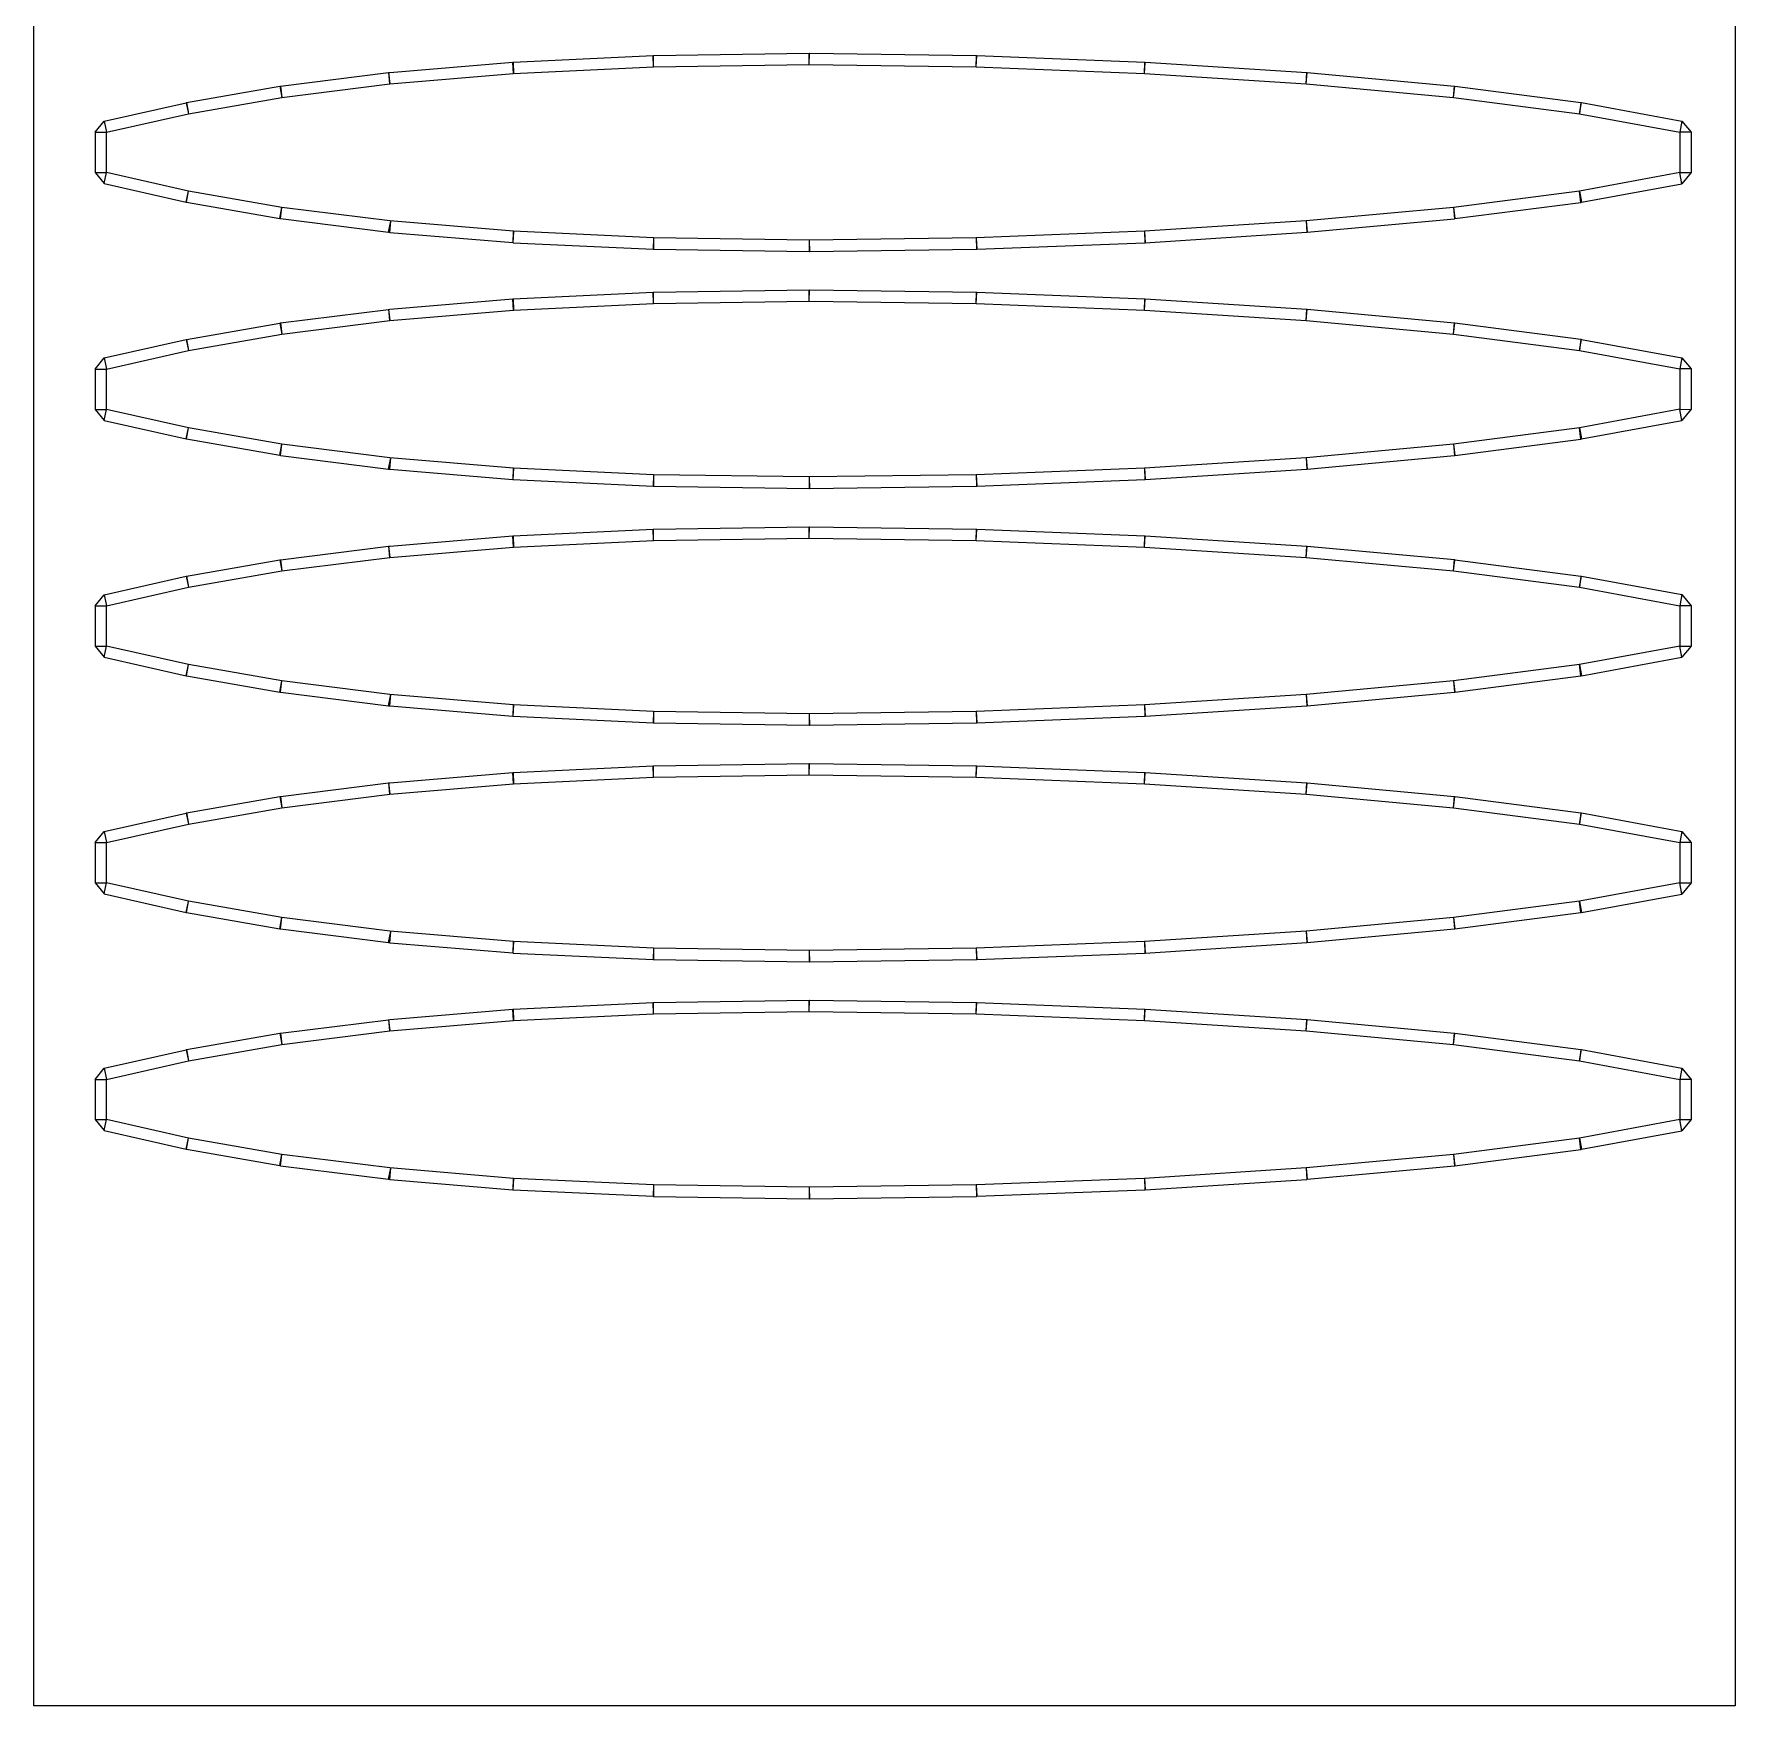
# Model space of a CAD drawing. Header units: millimetres. Extents: x -1424 to 8182, y -3104 to -104.
# Drawn here: x 1657 to 3157, y -3104 to -1630 of the extents above; entities that cross this region are included whole.
import ezdxf

# ---------------------------------------------------------------- set-up
doc = ezdxf.new("R2010")
doc.units = ezdxf.units.MM

msp = doc.modelspace()

# ---------------------------------------------------------------- linework, layer by layer
at = {"extrusion": (0.009294, 2.20156e-09, 0.999957)}
for p, q in [((1656.9, -3103.5, -355.9), (1656.9, -103.5, -355.9)), ((3156.9, -103.5, -369.8), (3156.9, -3103.5, -369.8)), ((2079.5, -1654.3, -356.4), (2202.8, -1648.5, -356.4)), ((2203.3, -1658.5, -356.4), (2202.8, -1648.5, -356.4)), ((2202.8, -1648.5, -356.4), (2203.1, -1648.5, -356.4)), ((2203.1, -1648.5, -356.4), (2340.4, -1646.4, -356.4)), ((2203.3, -1658.5, -356.4), (2203.1, -1648.5, -356.4)), ((2340.6, -1656.4, -356.4), (2340.4, -1646.4, -356.4)), ((2340.4, -1646.4, -356.4), (2340.7, -1646.4, -356.4)), ((2340.6, -1656.4, -356.4), (2340.7, -1646.4, -356.4)), ((2340.7, -1646.4, -356.4), (2487.9, -1648.5, -356.4)), ((2487.8, -1658.5, -356.4), (2487.9, -1648.5, -356.4)), ((2487.8, -1658.5, -356.4), (2488.2, -1648.5, -356.4)), ((2487.9, -1648.5, -356.4), (2488.2, -1648.5, -356.4)), ((2488.2, -1648.5, -356.4), (2636.6, -1654.3, -356.4)), ((1874.3, -1675.5, -356.4), (1969.5, -1663.5, -356.4)), ((1969.5, -1663.5, -356.4), (1970.8, -1663.4, -356.4)), ((1969.5, -1663.5, -356.4), (1970.8, -1673.4, -356.4)), ((1970.8, -1673.4, -356.4), (1969.9, -1663.5, -356.4)), ((1970.8, -1663.4, -356.4), (2079.1, -1654.3, -356.4)), ((2079.9, -1664.3, -356.4), (2079.1, -1654.3, -356.4)), ((2079.1, -1654.3, -356.4), (2079.5, -1654.3, -356.4)), ((2079.5, -1654.3, -356.4), (2079.9, -1664.3, -356.4)), ((2636.2, -1664.3, -356.4), (2636.6, -1654.3, -356.4)), ((2636.2, -1664.3, -356.4), (2636.8, -1654.3, -356.4)), ((2636.6, -1654.3, -356.4), (2636.8, -1654.3, -356.4)), ((2636.8, -1654.3, -356.4), (2779.4, -1663.4, -356.4)), ((2778.8, -1673.4, -356.4), (2779.4, -1663.4, -356.4)), ((2778.8, -1673.4, -356.4), (2779.7, -1663.5, -356.4)), ((2779.4, -1663.4, -356.4), (2779.7, -1663.5, -356.4)), ((2779.7, -1663.5, -356.4), (2909.6, -1675.5, -356.4)), ((1791.5, -1690, -356.4), (1873.8, -1675.6, -356.4)), ((1873.8, -1675.6, -356.4), (1874.3, -1675.5, -356.4)), ((1873.8, -1675.6, -356.4), (1875.5, -1685.4, -356.4)), ((1874.3, -1675.5, -356.4), (1875.5, -1685.4, -356.4)), ((2908.7, -1685.4, -356.4), (2909.6, -1675.5, -356.4)), ((2908.7, -1685.4, -356.4), (2909.9, -1675.5, -356.4)), ((2909.6, -1675.5, -356.4), (2909.9, -1675.5, -356.4)), ((2909.9, -1675.5, -356.4), (3021, -1689.9, -356.4)), ((1718.8, -1706.4, -356.4), (1791, -1690.1, -356.4)), ((1791, -1690.1, -356.4), (1791.5, -1690, -356.4)), ((1791, -1690.1, -356.4), (1793.2, -1699.8, -356.4)), ((1791.5, -1690, -356.4), (1793.2, -1699.8, -356.4)), ((3021, -1689.9, -356.4), (3019.7, -1699.8, -356.4)), ((3019.7, -1699.8, -356.4), (3021.5, -1690, -356.4)), ((3021, -1689.9, -356.4), (3021.5, -1690, -356.4)), ((3021.5, -1690, -356.4), (3110, -1706.3, -356.4)), ((1711, -1716.1, -356.3), (1718.8, -1706.4, -356.4)), ((1718.8, -1706.4, -356.4), (1721, -1716.1, -356.4)), ((3110, -1706.3, -356.4), (3108.2, -1716.1, -356.4)), ((3110, -1706.3, -356.4), (3118.2, -1716.1, -356.5)), ((1711, -1716.1, -356.3), (1711, -1751.6, -356.3)), ((1711, -1716.1, -356.3), (1721, -1716.1, -356.4)), ((3118.2, -1716.1, -356.5), (3108.2, -1716.1, -356.4)), ((3118.2, -1716.1, -356.5), (3118.2, -1751.6, -356.5)), ((1711, -1751.6, -356.3), (1721, -1751.6, -356.4)), ((1711, -1751.6, -356.3), (1718.8, -1761.4, -356.4)), ((1718.8, -1761.4, -356.4), (1721, -1751.6, -356.4)), ((3110, -1761.5, -356.4), (3108.2, -1751.6, -356.4)), ((3108.2, -1751.6, -356.4), (3118.2, -1751.6, -356.5)), ((3118.2, -1751.6, -356.5), (3110, -1761.5, -356.4)), ((1718.8, -1761.4, -356.4), (1791, -1777.7, -356.4)), ((1791, -1777.7, -356.4), (1793.2, -1767.9, -356.4)), ((1791.5, -1777.8, -356.4), (1793.2, -1767.9, -356.4)), ((3019.7, -1767.9, -356.4), (3021.5, -1777.8, -356.4)), ((3021, -1777.9, -356.4), (3019.7, -1767.9, -356.4)), ((3021.5, -1777.8, -356.4), (3110, -1761.5, -356.4)), ((1791.5, -1777.8, -356.4), (1873.8, -1792.2, -356.4)), ((1873.8, -1792.2, -356.4), (1875.5, -1782.3, -356.4)), ((1874.3, -1792.2, -356.4), (1875.5, -1782.3, -356.4)), ((2908.7, -1782.3, -356.4), (2909.6, -1792.3, -356.4)), ((2908.7, -1782.3, -356.4), (2909.9, -1792.2, -356.4)), ((2909.9, -1792.2, -356.4), (3021, -1777.9, -356.4)), ((3021.5, -1777.8, -356.4), (3021, -1777.9, -356.4)), ((1873.8, -1792.2, -356.4), (1874.3, -1792.2, -356.4)), ((1874.3, -1792.2, -356.4), (1969.5, -1804.2, -356.4)), ((1969.5, -1804.2, -356.4), (1971.6, -1794.4, -356.4)), ((1970.8, -1804.4, -356.4), (1971.6, -1794.4, -356.4)), ((2778.8, -1794.3, -356.4), (2779.4, -1804.3, -356.4)), ((2778.8, -1794.3, -356.4), (2779.7, -1804.3, -356.4)), ((2779.7, -1804.3, -356.4), (2909.6, -1792.3, -356.4)), ((2909.6, -1792.3, -356.4), (2909.9, -1792.2, -356.4)), ((1969.5, -1804.2, -356.4), (1970.8, -1804.4, -356.4)), ((1970.8, -1804.4, -356.4), (2079.1, -1813.4, -356.4)), ((2079.9, -1803.5, -356.4), (2079.1, -1813.4, -356.4)), ((2079.1, -1813.4, -356.4), (2079.5, -1813.5, -356.4)), ((2079.5, -1813.5, -356.4), (2079.9, -1803.5, -356.4)), ((2079.5, -1813.5, -356.4), (2202.8, -1819.3, -356.4)), ((2203.3, -1809.3, -356.4), (2202.8, -1819.3, -356.4)), ((2203.3, -1809.3, -356.4), (2203.1, -1819.3, -356.4)), ((2340.6, -1811.3, -356.4), (2340.4, -1821.3, -356.4)), ((2340.6, -1811.3, -356.4), (2340.7, -1821.3, -356.4)), ((2487.8, -1809.3, -356.4), (2487.9, -1819.3, -356.4)), ((2487.8, -1809.3, -356.4), (2488.2, -1819.3, -356.4)), ((2488.2, -1819.3, -356.4), (2636.6, -1813.5, -356.4)), ((2636.2, -1803.5, -356.4), (2636.6, -1813.5, -356.4)), ((2636.2, -1803.5, -356.4), (2636.8, -1813.5, -356.4)), ((2636.6, -1813.5, -356.4), (2636.8, -1813.5, -356.4)), ((2636.8, -1813.5, -356.4), (2779.4, -1804.3, -356.4)), ((2779.4, -1804.3, -356.4), (2779.4, -1804.3, -356.4)), ((2779.7, -1804.3, -356.4), (2779.4, -1804.3, -356.4)), ((2202.8, -1819.3, -356.4), (2203.1, -1819.3, -356.4)), ((2203.1, -1819.3, -356.4), (2340.4, -1821.3, -356.4)), ((2340.4, -1821.3, -356.4), (2340.7, -1821.3, -356.4)), ((2340.7, -1821.3, -356.4), (2487.9, -1819.3, -356.4)), ((2487.9, -1819.3, -356.4), (2488.2, -1819.3, -356.4)), ((2079.5, -1863, -356.4), (2202.8, -1857.2, -356.4)), ((2203.3, -1867.2, -356.4), (2202.8, -1857.2, -356.4)), ((2202.8, -1857.2, -356.4), (2203.1, -1857.2, -356.4)), ((2203.1, -1857.2, -356.4), (2340.4, -1855.1, -356.4)), ((2203.3, -1867.2, -356.4), (2203.1, -1857.2, -356.4)), ((2340.6, -1865.1, -356.4), (2340.4, -1855.1, -356.4)), ((2340.4, -1855.1, -356.4), (2340.7, -1855.1, -356.4)), ((2340.6, -1865.1, -356.4), (2340.7, -1855.1, -356.4)), ((2340.7, -1855.1, -356.4), (2487.9, -1857.2, -356.4)), ((2487.8, -1867.2, -356.4), (2487.9, -1857.2, -356.4)), ((2487.8, -1867.2, -356.4), (2488.2, -1857.2, -356.4)), ((2487.9, -1857.2, -356.4), (2488.2, -1857.2, -356.4)), ((2488.2, -1857.2, -356.4), (2636.6, -1863, -356.4)), ((1874.3, -1884.2, -356.4), (1969.5, -1872.3, -356.4)), ((1969.5, -1872.3, -356.4), (1970.8, -1872.1, -356.4)), ((1969.5, -1872.3, -356.4), (1970.8, -1882.2, -356.4)), ((1970.8, -1882.2, -356.4), (1969.9, -1872.2, -356.4)), ((1970.8, -1872.1, -356.4), (2079.1, -1863.1, -356.4)), ((2079.1, -1863.1, -356.4), (2079.5, -1863, -356.4)), ((2079.9, -1873, -356.4), (2079.1, -1863.1, -356.4)), ((2079.5, -1863, -356.4), (2079.9, -1873, -356.4)), ((2636.2, -1873, -356.4), (2636.6, -1863, -356.4)), ((2636.2, -1873, -356.4), (2636.8, -1863, -356.4)), ((2636.6, -1863, -356.4), (2636.8, -1863, -356.4)), ((2636.8, -1863, -356.4), (2779.4, -1872.2, -356.4)), ((2778.8, -1882.2, -356.4), (2779.4, -1872.2, -356.4)), ((2778.8, -1882.2, -356.4), (2779.7, -1872.2, -356.4)), ((2779.4, -1872.2, -356.4), (2779.7, -1872.2, -356.4)), ((2779.7, -1872.2, -356.4), (2909.6, -1884.2, -356.4)), ((1791.5, -1898.7, -356.4), (1873.8, -1884.3, -356.4)), ((1873.8, -1884.3, -356.4), (1874.3, -1884.2, -356.4)), ((1873.8, -1884.3, -356.4), (1875.5, -1894.2, -356.4)), ((1874.3, -1884.2, -356.4), (1875.5, -1894.2, -356.4)), ((2908.7, -1894.2, -356.4), (2909.6, -1884.2, -356.4)), ((2908.7, -1894.2, -356.4), (2909.9, -1884.2, -356.4)), ((2909.6, -1884.2, -356.4), (2909.9, -1884.2, -356.4)), ((2909.9, -1884.2, -356.4), (3021, -1898.6, -356.4)), ((1718.8, -1915.1, -356.4), (1791, -1898.8, -356.4)), ((1791, -1898.8, -356.4), (1791.5, -1898.7, -356.4)), ((1791, -1898.8, -356.4), (1793.2, -1908.5, -356.4)), ((1791.5, -1898.7, -356.4), (1793.2, -1908.5, -356.4)), ((3021, -1898.6, -356.4), (3019.7, -1908.5, -356.4)), ((3019.7, -1908.5, -356.4), (3021.5, -1898.7, -356.4)), ((3021, -1898.6, -356.4), (3021.5, -1898.7, -356.4)), ((3021.5, -1898.7, -356.4), (3110, -1915, -356.4)), ((1711, -1924.9, -356.3), (1718.8, -1915.1, -356.4)), ((1718.8, -1915.1, -356.4), (1721, -1924.9, -356.4)), ((3110, -1915, -356.4), (3108.2, -1924.8, -356.4)), ((3110, -1915, -356.4), (3118.2, -1924.8, -356.5)), ((1711, -1924.9, -356.3), (1711, -1960.4, -356.3)), ((1711, -1924.9, -356.3), (1721, -1924.9, -356.4)), ((3118.2, -1924.8, -356.5), (3108.2, -1924.8, -356.4)), ((3118.2, -1924.8, -356.5), (3118.2, -1960.3, -356.5)), ((1711, -1960.4, -356.3), (1721, -1960.4, -356.4)), ((1711, -1960.4, -356.3), (1718.8, -1970.1, -356.4)), ((1718.8, -1970.1, -356.4), (1721, -1960.4, -356.4)), ((3108.2, -1960.4, -356.4), (3118.2, -1960.3, -356.5)), ((3110, -1970.2, -356.4), (3108.2, -1960.4, -356.4)), ((3118.2, -1960.3, -356.5), (3110, -1970.2, -356.4)), ((1718.8, -1970.1, -356.4), (1791, -1986.4, -356.4)), ((1791, -1986.4, -356.4), (1793.2, -1976.7, -356.4)), ((1791.5, -1986.5, -356.4), (1793.2, -1976.7, -356.4)), ((3019.7, -1976.7, -356.4), (3021.5, -1986.5, -356.4)), ((3021, -1986.6, -356.4), (3019.7, -1976.7, -356.4)), ((3021.5, -1986.5, -356.4), (3110, -1970.2, -356.4)), ((1791.5, -1986.5, -356.4), (1873.8, -2000.9, -356.4)), ((1873.8, -2000.9, -356.4), (1875.5, -1991.1, -356.4)), ((1874.3, -2001, -356.4), (1875.5, -1991.1, -356.4)), ((2908.7, -1991.1, -356.4), (2909.6, -2001, -356.4)), ((2908.7, -1991.1, -356.4), (2909.9, -2001, -356.4)), ((2909.9, -2001, -356.4), (3021, -1986.6, -356.4)), ((3021.5, -1986.5, -356.4), (3021, -1986.6, -356.4)), ((1873.8, -2000.9, -356.4), (1874.3, -2001, -356.4)), ((1874.3, -2001, -356.4), (1969.5, -2013, -356.4)), ((1969.5, -2013, -356.4), (1971.6, -2003.1, -356.4)), ((1970.8, -2013.1, -356.4), (1971.6, -2003.1, -356.4)), ((2778.8, -2003.1, -356.4), (2779.4, -2013, -356.4)), ((2778.8, -2003.1, -356.4), (2779.7, -2013, -356.4)), ((2779.7, -2013, -356.4), (2909.6, -2001, -356.4)), ((2909.6, -2001, -356.4), (2909.9, -2001, -356.4)), ((1969.5, -2013, -356.4), (1970.8, -2013.1, -356.4)), ((1970.8, -2013.1, -356.4), (2079.1, -2022.2, -356.4)), ((2079.9, -2012.2, -356.4), (2079.1, -2022.2, -356.4)), ((2079.1, -2022.2, -356.4), (2079.5, -2022.2, -356.4)), ((2079.5, -2022.2, -356.4), (2079.9, -2012.2, -356.4)), ((2079.5, -2022.2, -356.4), (2202.8, -2028, -356.4)), ((2203.3, -2018, -356.4), (2202.8, -2028, -356.4)), ((2203.3, -2018, -356.4), (2203.1, -2028, -356.4)), ((2340.6, -2020.1, -356.4), (2340.4, -2030.1, -356.4)), ((2340.6, -2020.1, -356.4), (2340.7, -2030.1, -356.4)), ((2487.8, -2018, -356.4), (2487.9, -2028, -356.4)), ((2487.8, -2018, -356.4), (2488.2, -2028, -356.4)), ((2488.2, -2028, -356.4), (2636.6, -2022.2, -356.4)), ((2636.2, -2012.2, -356.4), (2636.6, -2022.2, -356.4)), ((2636.2, -2012.2, -356.4), (2636.8, -2022.2, -356.4)), ((2636.6, -2022.2, -356.4), (2636.8, -2022.2, -356.4)), ((2636.8, -2022.2, -356.4), (2779.4, -2013, -356.4)), ((2779.4, -2013, -356.4), (2779.4, -2013, -356.4)), ((2779.7, -2013, -356.4), (2779.4, -2013, -356.4)), ((2202.8, -2028, -356.4), (2203.1, -2028, -356.4)), ((2203.1, -2028, -356.4), (2340.4, -2030.1, -356.4)), ((2340.4, -2030.1, -356.4), (2340.7, -2030.1, -356.4)), ((2340.7, -2030.1, -356.4), (2487.9, -2028, -356.4)), ((2487.9, -2028, -356.4), (2488.2, -2028, -356.4)), ((2079.5, -2071.8, -356.4), (2202.8, -2065.9, -356.4)), ((2203.3, -2075.9, -356.4), (2202.8, -2065.9, -356.4)), ((2202.8, -2065.9, -356.4), (2203.1, -2065.9, -356.4)), ((2203.1, -2065.9, -356.4), (2340.4, -2063.9, -356.4)), ((2203.3, -2075.9, -356.4), (2203.1, -2065.9, -356.4)), ((2340.6, -2073.9, -356.4), (2340.4, -2063.9, -356.4)), ((2340.4, -2063.9, -356.4), (2340.7, -2063.9, -356.4)), ((2340.6, -2073.9, -356.4), (2340.7, -2063.9, -356.4)), ((2340.7, -2063.9, -356.4), (2487.9, -2065.9, -356.4)), ((2487.8, -2075.9, -356.4), (2487.9, -2065.9, -356.4)), ((2487.8, -2075.9, -356.4), (2488.2, -2065.9, -356.4)), ((2487.9, -2065.9, -356.4), (2488.2, -2065.9, -356.4)), ((2488.2, -2065.9, -356.4), (2636.6, -2071.8, -356.4)), ((1874.3, -2093, -356.4), (1969.5, -2081, -356.4)), ((1969.5, -2081, -356.4), (1970.8, -2080.9, -356.4)), ((1969.5, -2081, -356.4), (1970.8, -2090.9, -356.4)), ((1970.8, -2090.9, -356.4), (1969.9, -2080.9, -356.4)), ((1970.8, -2080.9, -356.4), (2079.1, -2071.8, -356.4)), ((2079.9, -2081.8, -356.4), (2079.1, -2071.8, -356.4)), ((2079.1, -2071.8, -356.4), (2079.5, -2071.8, -356.4)), ((2079.5, -2071.8, -356.4), (2079.9, -2081.8, -356.4)), ((2636.2, -2081.8, -356.4), (2636.6, -2071.8, -356.4)), ((2636.2, -2081.8, -356.4), (2636.8, -2071.8, -356.4)), ((2636.6, -2071.8, -356.4), (2636.8, -2071.8, -356.4)), ((2636.8, -2071.8, -356.4), (2779.4, -2080.9, -356.4)), ((2778.8, -2090.9, -356.4), (2779.4, -2080.9, -356.4)), ((2778.8, -2090.9, -356.4), (2779.7, -2080.9, -356.4)), ((2779.4, -2080.9, -356.4), (2779.7, -2080.9, -356.4)), ((2779.7, -2080.9, -356.4), (2909.6, -2092.9, -356.4)), ((1791.5, -2107.4, -356.4), (1873.8, -2093.1, -356.4)), ((1873.8, -2093.1, -356.4), (1874.3, -2093, -356.4)), ((1873.8, -2093.1, -356.4), (1875.5, -2102.9, -356.4)), ((1874.3, -2093, -356.4), (1875.5, -2102.9, -356.4)), ((2908.7, -2102.9, -356.4), (2909.6, -2092.9, -356.4)), ((2908.7, -2102.9, -356.4), (2909.9, -2093, -356.4)), ((2909.6, -2092.9, -356.4), (2909.9, -2093, -356.4)), ((2909.9, -2093, -356.4), (3021, -2107.4, -356.4)), ((1718.8, -2123.9, -356.4), (1791, -2107.5, -356.4)), ((1791, -2107.5, -356.4), (1791.5, -2107.4, -356.4)), ((1791, -2107.5, -356.4), (1793.2, -2117.3, -356.4)), ((1791.5, -2107.4, -356.4), (1793.2, -2117.3, -356.4)), ((3019.7, -2117.3, -356.4), (3021.5, -2107.4, -356.4)), ((3021, -2107.4, -356.4), (3019.7, -2117.3, -356.4)), ((3021, -2107.4, -356.4), (3021.5, -2107.4, -356.4)), ((3021.5, -2107.4, -356.4), (3110, -2123.7, -356.4)), ((1711, -2133.6, -356.3), (1718.8, -2123.9, -356.4)), ((1718.8, -2123.9, -356.4), (1721, -2133.6, -356.4)), ((3110, -2123.7, -356.4), (3108.2, -2133.6, -356.4)), ((3110, -2123.7, -356.4), (3118.2, -2133.6, -356.5)), ((1711, -2133.6, -356.3), (1711, -2169.1, -356.3)), ((1711, -2133.6, -356.3), (1721, -2133.6, -356.4)), ((3118.2, -2133.6, -356.5), (3108.2, -2133.6, -356.4)), ((3118.2, -2133.6, -356.5), (3118.2, -2169.1, -356.5)), ((1711, -2169.1, -356.3), (1721, -2169.1, -356.4)), ((1711, -2169.1, -356.3), (1718.8, -2178.9, -356.4)), ((1718.8, -2178.9, -356.4), (1721, -2169.1, -356.4)), ((3110, -2179, -356.4), (3108.2, -2169.1, -356.4)), ((3108.2, -2169.1, -356.4), (3118.2, -2169.1, -356.5)), ((3118.2, -2169.1, -356.5), (3110, -2179, -356.4)), ((1718.8, -2178.9, -356.4), (1791, -2195.2, -356.4)), ((1791, -2195.2, -356.4), (1793.2, -2185.4, -356.4)), ((1791.5, -2195.3, -356.4), (1793.2, -2185.4, -356.4)), ((3019.7, -2185.4, -356.4), (3021.5, -2195.3, -356.4)), ((3021, -2195.3, -356.4), (3019.7, -2185.4, -356.4)), ((3021.5, -2195.3, -356.4), (3110, -2179, -356.4)), ((1791.5, -2195.3, -356.4), (1873.8, -2209.6, -356.4)), ((1873.8, -2209.6, -356.4), (1875.5, -2199.8, -356.4)), ((1874.3, -2209.7, -356.4), (1875.5, -2199.8, -356.4)), ((2908.7, -2199.8, -356.4), (2909.6, -2209.8, -356.4)), ((2908.7, -2199.8, -356.4), (2909.9, -2209.7, -356.4)), ((2909.9, -2209.7, -356.4), (3021, -2195.3, -356.4)), ((3021.5, -2195.3, -356.4), (3021, -2195.3, -356.4)), ((1873.8, -2209.6, -356.4), (1874.3, -2209.7, -356.4)), ((1874.3, -2209.7, -356.4), (1969.5, -2221.7, -356.4)), ((1969.5, -2221.7, -356.4), (1971.6, -2211.9, -356.4)), ((1970.8, -2221.8, -356.4), (1971.6, -2211.9, -356.4)), ((2778.8, -2211.8, -356.4), (2779.4, -2221.8, -356.4)), ((2778.8, -2211.8, -356.4), (2779.7, -2221.8, -356.4)), ((2779.7, -2221.8, -356.4), (2909.6, -2209.8, -356.4)), ((2909.6, -2209.8, -356.4), (2909.9, -2209.7, -356.4)), ((1969.5, -2221.7, -356.4), (1970.8, -2221.8, -356.4)), ((1970.8, -2221.8, -356.4), (2079.1, -2230.9, -356.4)), ((2079.9, -2220.9, -356.4), (2079.1, -2230.9, -356.4)), ((2079.1, -2230.9, -356.4), (2079.5, -2230.9, -356.4)), ((2079.5, -2230.9, -356.4), (2079.9, -2220.9, -356.4)), ((2079.5, -2230.9, -356.4), (2202.8, -2236.8, -356.4)), ((2203.3, -2226.8, -356.4), (2202.8, -2236.8, -356.4)), ((2203.3, -2226.8, -356.4), (2203.1, -2236.8, -356.4)), ((2340.6, -2228.8, -356.4), (2340.4, -2238.8, -356.4)), ((2340.6, -2228.8, -356.4), (2340.7, -2238.8, -356.4)), ((2487.8, -2226.8, -356.4), (2487.9, -2236.8, -356.4)), ((2487.8, -2226.8, -356.4), (2488.2, -2236.8, -356.4)), ((2488.2, -2236.8, -356.4), (2636.6, -2230.9, -356.4)), ((2636.2, -2220.9, -356.4), (2636.6, -2230.9, -356.4)), ((2636.2, -2220.9, -356.4), (2636.8, -2230.9, -356.4)), ((2636.6, -2230.9, -356.4), (2636.8, -2230.9, -356.4)), ((2636.8, -2230.9, -356.4), (2779.4, -2221.8, -356.4)), ((2779.4, -2221.8, -356.4), (2779.4, -2221.8, -356.4)), ((2779.7, -2221.8, -356.4), (2779.4, -2221.8, -356.4)), ((2202.8, -2236.8, -356.4), (2203.1, -2236.8, -356.4)), ((2203.1, -2236.8, -356.4), (2340.4, -2238.8, -356.4)), ((2340.4, -2238.8, -356.4), (2340.7, -2238.8, -356.4)), ((2340.7, -2238.8, -356.4), (2487.9, -2236.8, -356.4)), ((2487.9, -2236.8, -356.4), (2488.2, -2236.8, -356.4)), ((2079.5, -2280.5, -356.4), (2202.8, -2274.7, -356.4)), ((2203.3, -2284.7, -356.4), (2202.8, -2274.7, -356.4)), ((2202.8, -2274.7, -356.4), (2203.1, -2274.7, -356.4)), ((2203.1, -2274.7, -356.4), (2340.4, -2272.6, -356.4)), ((2203.3, -2284.7, -356.4), (2203.1, -2274.7, -356.4)), ((2340.6, -2282.6, -356.4), (2340.4, -2272.6, -356.4)), ((2340.4, -2272.6, -356.4), (2340.7, -2272.6, -356.4)), ((2340.6, -2282.6, -356.4), (2340.7, -2272.6, -356.4)), ((2340.7, -2272.6, -356.4), (2487.9, -2274.7, -356.4)), ((2487.8, -2284.7, -356.4), (2487.9, -2274.7, -356.4)), ((2487.8, -2284.7, -356.4), (2488.2, -2274.7, -356.4)), ((2487.9, -2274.7, -356.4), (2488.2, -2274.7, -356.4)), ((2488.2, -2274.7, -356.4), (2636.6, -2280.5, -356.4)), ((1874.3, -2301.7, -356.4), (1969.5, -2289.7, -356.4)), ((1969.5, -2289.7, -356.4), (1970.8, -2289.6, -356.4)), ((1969.5, -2289.7, -356.4), (1970.8, -2299.7, -356.4)), ((1970.8, -2299.7, -356.4), (1969.9, -2289.7, -356.4)), ((1970.8, -2289.6, -356.4), (2079.1, -2280.5, -356.4)), ((2079.9, -2290.5, -356.4), (2079.1, -2280.5, -356.4)), ((2079.1, -2280.5, -356.4), (2079.5, -2280.5, -356.4)), ((2079.5, -2280.5, -356.4), (2079.9, -2290.5, -356.4)), ((2636.2, -2290.5, -356.4), (2636.6, -2280.5, -356.4)), ((2636.2, -2290.5, -356.4), (2636.8, -2280.5, -356.4)), ((2636.6, -2280.5, -356.4), (2636.8, -2280.5, -356.4)), ((2636.8, -2280.5, -356.4), (2779.4, -2289.7, -356.4)), ((2778.8, -2299.7, -356.4), (2779.4, -2289.7, -356.4)), ((2778.8, -2299.7, -356.4), (2779.7, -2289.7, -356.4)), ((2779.4, -2289.7, -356.4), (2779.7, -2289.7, -356.4)), ((2779.7, -2289.7, -356.4), (2909.6, -2301.7, -356.4)), ((1791.5, -2316.2, -356.4), (1873.8, -2301.8, -356.4)), ((1873.8, -2301.8, -356.4), (1874.3, -2301.7, -356.4)), ((1873.8, -2301.8, -356.4), (1875.5, -2311.6, -356.4)), ((1874.3, -2301.7, -356.4), (1875.5, -2311.6, -356.4)), ((2908.7, -2311.6, -356.4), (2909.6, -2301.7, -356.4)), ((2908.7, -2311.6, -356.4), (2909.9, -2301.7, -356.4)), ((2909.6, -2301.7, -356.4), (2909.9, -2301.7, -356.4)), ((2909.9, -2301.7, -356.4), (3021, -2316.1, -356.4)), ((1718.8, -2332.6, -356.4), (1791, -2316.3, -356.4)), ((1791, -2316.3, -356.4), (1791.5, -2316.2, -356.4)), ((1791, -2316.3, -356.4), (1793.2, -2326, -356.4)), ((1791.5, -2316.2, -356.4), (1793.2, -2326, -356.4)), ((3021, -2316.1, -356.4), (3019.7, -2326, -356.4)), ((3019.7, -2326, -356.4), (3021.5, -2316.2, -356.4)), ((3021, -2316.1, -356.4), (3021.5, -2316.2, -356.4)), ((3021.5, -2316.2, -356.4), (3110, -2332.5, -356.4)), ((1711, -2342.3, -356.3), (1718.8, -2332.6, -356.4)), ((1718.8, -2332.6, -356.4), (1721, -2342.3, -356.4)), ((3110, -2332.5, -356.4), (3108.2, -2342.3, -356.4)), ((3110, -2332.5, -356.4), (3118.2, -2342.3, -356.5)), ((1711, -2342.3, -356.3), (1711, -2377.8, -356.3)), ((1711, -2342.3, -356.3), (1721, -2342.3, -356.4)), ((3118.2, -2342.3, -356.5), (3108.2, -2342.3, -356.4)), ((3118.2, -2342.3, -356.5), (3118.2, -2377.8, -356.5)), ((1711, -2377.8, -356.3), (1721, -2377.8, -356.4)), ((1711, -2377.8, -356.3), (1718.8, -2387.6, -356.4)), ((1718.8, -2387.6, -356.4), (1721, -2377.8, -356.4)), ((3108.2, -2377.9, -356.4), (3118.2, -2377.8, -356.5)), ((3110, -2387.7, -356.4), (3108.2, -2377.9, -356.4)), ((3118.2, -2377.8, -356.5), (3110, -2387.7, -356.4)), ((1718.8, -2387.6, -356.4), (1791, -2403.9, -356.4)), ((1791, -2403.9, -356.4), (1793.2, -2394.2, -356.4)), ((1791.5, -2404, -356.4), (1793.2, -2394.2, -356.4)), ((3019.7, -2394.2, -356.4), (3021.5, -2404, -356.4)), ((3021, -2404.1, -356.4), (3019.7, -2394.2, -356.4)), ((3021.5, -2404, -356.4), (3110, -2387.7, -356.4)), ((1791.5, -2404, -356.4), (1873.8, -2418.4, -356.4)), ((1873.8, -2418.4, -356.4), (1875.5, -2408.5, -356.4)), ((1874.3, -2418.5, -356.4), (1875.5, -2408.5, -356.4)), ((2908.7, -2408.5, -356.4), (2909.6, -2418.5, -356.4)), ((2908.7, -2408.5, -356.4), (2909.9, -2418.5, -356.4)), ((2909.9, -2418.5, -356.4), (3021, -2404.1, -356.4)), ((3021.5, -2404, -356.4), (3021, -2404.1, -356.4)), ((1873.8, -2418.4, -356.4), (1874.3, -2418.5, -356.4)), ((1874.3, -2418.5, -356.4), (1969.5, -2430.5, -356.4)), ((1969.5, -2430.5, -356.4), (1971.6, -2420.6, -356.4)), ((1970.8, -2430.6, -356.4), (1971.6, -2420.6, -356.4)), ((2079.9, -2429.7, -356.4), (2079.1, -2439.6, -356.4)), ((2079.5, -2439.7, -356.4), (2079.9, -2429.7, -356.4)), ((2636.2, -2429.7, -356.4), (2636.6, -2439.7, -356.4)), ((2636.2, -2429.7, -356.4), (2636.8, -2439.7, -356.4)), ((2778.8, -2420.5, -356.4), (2779.4, -2430.5, -356.4)), ((2778.8, -2420.5, -356.4), (2779.7, -2430.5, -356.4)), ((2779.7, -2430.5, -356.4), (2909.6, -2418.5, -356.4)), ((2909.6, -2418.5, -356.4), (2909.9, -2418.5, -356.4)), ((1969.5, -2430.5, -356.4), (1970.8, -2430.6, -356.4)), ((1970.8, -2430.6, -356.4), (2079.1, -2439.6, -356.4)), ((2079.1, -2439.6, -356.4), (2079.5, -2439.7, -356.4)), ((2079.5, -2439.7, -356.4), (2202.8, -2445.5, -356.4)), ((2203.3, -2435.5, -356.4), (2202.8, -2445.5, -356.4)), ((2203.3, -2435.5, -356.4), (2203.1, -2445.5, -356.4)), ((2340.6, -2437.6, -356.4), (2340.4, -2447.6, -356.4)), ((2340.6, -2437.6, -356.4), (2340.7, -2447.6, -356.4)), ((2487.8, -2435.5, -356.4), (2487.9, -2445.5, -356.4)), ((2487.8, -2435.5, -356.4), (2488.2, -2445.5, -356.4)), ((2488.2, -2445.5, -356.4), (2636.6, -2439.7, -356.4)), ((2636.6, -2439.7, -356.4), (2636.8, -2439.7, -356.4)), ((2636.8, -2439.7, -356.4), (2779.4, -2430.5, -356.4)), ((2779.4, -2430.5, -356.4), (2779.4, -2430.5, -356.4)), ((2779.7, -2430.5, -356.4), (2779.4, -2430.5, -356.4)), ((2202.8, -2445.5, -356.4), (2203.1, -2445.5, -356.4)), ((2203.1, -2445.5, -356.4), (2340.4, -2447.6, -356.4)), ((2340.4, -2447.6, -356.4), (2340.7, -2447.6, -356.4)), ((2340.7, -2447.6, -356.4), (2487.9, -2445.5, -356.4)), ((2487.9, -2445.5, -356.4), (2488.2, -2445.5, -356.4)), ((1970.8, -2498.4, -356.4), (2079.1, -2489.3, -356.4)), ((2079.9, -2499.2, -356.4), (2079.1, -2489.3, -356.4)), ((2079.1, -2489.3, -356.4), (2079.5, -2489.3, -356.4)), ((2079.5, -2489.3, -356.4), (2202.8, -2483.4, -356.4)), ((2079.5, -2489.3, -356.4), (2079.9, -2499.2, -356.4)), ((2203.3, -2493.4, -356.4), (2202.8, -2483.4, -356.4)), ((2202.8, -2483.4, -356.4), (2203.1, -2483.4, -356.4)), ((2203.1, -2483.4, -356.4), (2340.4, -2481.4, -356.4)), ((2203.3, -2493.4, -356.4), (2203.1, -2483.4, -356.4)), ((2340.6, -2491.4, -356.4), (2340.4, -2481.4, -356.4)), ((2340.4, -2481.4, -356.4), (2340.7, -2481.4, -356.4)), ((2340.6, -2491.4, -356.4), (2340.7, -2481.4, -356.4)), ((2340.7, -2481.4, -356.4), (2487.9, -2483.4, -356.4)), ((2487.8, -2493.4, -356.4), (2487.9, -2483.4, -356.4)), ((2487.8, -2493.4, -356.4), (2488.2, -2483.4, -356.4)), ((2487.9, -2483.4, -356.4), (2488.2, -2483.4, -356.4)), ((2488.2, -2483.4, -356.4), (2636.6, -2489.2, -356.4)), ((2636.2, -2499.2, -356.4), (2636.6, -2489.2, -356.4)), ((2636.2, -2499.2, -356.4), (2636.8, -2489.3, -356.4)), ((2636.6, -2489.2, -356.4), (2636.8, -2489.3, -356.4)), ((2636.8, -2489.3, -356.4), (2779.4, -2498.4, -356.4)), ((1874.3, -2510.5, -356.4), (1969.5, -2498.5, -356.4)), ((1969.5, -2498.5, -356.4), (1970.8, -2498.4, -356.4)), ((1969.5, -2498.5, -356.4), (1970.8, -2508.4, -356.4)), ((1970.8, -2508.4, -356.4), (1969.9, -2498.4, -356.4)), ((2778.8, -2508.4, -356.4), (2779.4, -2498.4, -356.4)), ((2778.8, -2508.4, -356.4), (2779.7, -2498.4, -356.4)), ((2779.4, -2498.4, -356.4), (2779.7, -2498.4, -356.4)), ((2779.7, -2498.4, -356.4), (2909.6, -2510.4, -356.4)), ((1791.5, -2524.9, -356.4), (1873.8, -2510.5, -356.4)), ((1873.8, -2510.5, -356.4), (1875.5, -2520.4, -356.4)), ((1873.8, -2510.5, -356.4), (1874.3, -2510.5, -356.4)), ((1874.3, -2510.5, -356.4), (1875.5, -2520.4, -356.4)), ((2908.7, -2520.4, -356.4), (2909.6, -2510.4, -356.4)), ((2908.7, -2520.4, -356.4), (2909.9, -2510.5, -356.4)), ((2909.6, -2510.4, -356.4), (2909.9, -2510.5, -356.4)), ((2909.9, -2510.5, -356.4), (3021, -2524.8, -356.4)), ((1718.8, -2541.3, -356.4), (1791, -2525, -356.4)), ((1791, -2525, -356.4), (1791.5, -2524.9, -356.4)), ((1791, -2525, -356.4), (1793.2, -2534.8, -356.4)), ((1791.5, -2524.9, -356.4), (1793.2, -2534.8, -356.4)), ((3021, -2524.8, -356.4), (3019.7, -2534.8, -356.4)), ((3019.7, -2534.8, -356.4), (3021.5, -2524.9, -356.4)), ((3021, -2524.8, -356.4), (3021.5, -2524.9, -356.4)), ((3021.5, -2524.9, -356.4), (3110, -2541.2, -356.4)), ((1711, -2551.1, -356.3), (1718.8, -2541.3, -356.4)), ((1718.8, -2541.3, -356.4), (1721, -2551.1, -356.4)), ((3110, -2541.2, -356.4), (3108.2, -2551.1, -356.4)), ((3110, -2541.2, -356.4), (3118.2, -2551.1, -356.5)), ((1711, -2551.1, -356.3), (1711, -2586.6, -356.3)), ((1711, -2551.1, -356.3), (1721, -2551.1, -356.4)), ((3118.2, -2551.1, -356.5), (3108.2, -2551.1, -356.4)), ((3118.2, -2551.1, -356.5), (3118.2, -2586.6, -356.5)), ((1711, -2586.6, -356.3), (1721, -2586.6, -356.4)), ((1711, -2586.6, -356.3), (1718.8, -2596.3, -356.4)), ((1718.8, -2596.3, -356.4), (1721, -2586.6, -356.4)), ((3110, -2596.4, -356.4), (3108.2, -2586.6, -356.4)), ((3108.2, -2586.6, -356.4), (3118.2, -2586.6, -356.5)), ((3118.2, -2586.6, -356.5), (3110, -2596.4, -356.4)), ((1718.8, -2596.3, -356.4), (1791, -2612.7, -356.4)), ((1791, -2612.7, -356.4), (1793.2, -2602.9, -356.4)), ((1791.5, -2612.7, -356.4), (1793.2, -2602.9, -356.4)), ((3019.7, -2602.9, -356.4), (3021.5, -2612.7, -356.4)), ((3021, -2612.8, -356.4), (3019.7, -2602.9, -356.4)), ((3021.5, -2612.7, -356.4), (3110, -2596.4, -356.4)), ((1791.5, -2612.7, -356.4), (1873.8, -2627.1, -356.4)), ((1873.8, -2627.1, -356.4), (1875.5, -2617.3, -356.4)), ((1874.3, -2627.2, -356.4), (1875.5, -2617.3, -356.4)), ((2908.7, -2617.3, -356.4), (2909.6, -2627.2, -356.4)), ((2908.7, -2617.3, -356.4), (2909.9, -2627.2, -356.4)), ((2909.9, -2627.2, -356.4), (3021, -2612.8, -356.4)), ((3021.5, -2612.7, -356.4), (3021, -2612.8, -356.4)), ((1873.8, -2627.1, -356.4), (1874.3, -2627.2, -356.4)), ((1874.3, -2627.2, -356.4), (1969.5, -2639.2, -356.4)), ((1969.5, -2639.2, -356.4), (1971.6, -2629.3, -356.4)), ((1969.5, -2639.2, -356.4), (1970.8, -2639.3, -356.4)), ((1970.8, -2639.3, -356.4), (1971.6, -2629.3, -356.4)), ((1970.8, -2639.3, -356.4), (2079.1, -2648.4, -356.4)), ((2079.9, -2638.4, -356.4), (2079.1, -2648.4, -356.4)), ((2079.5, -2648.4, -356.4), (2079.9, -2638.4, -356.4)), ((2636.2, -2638.4, -356.4), (2636.6, -2648.4, -356.4)), ((2636.2, -2638.4, -356.4), (2636.8, -2648.4, -356.4)), ((2636.8, -2648.4, -356.4), (2779.4, -2639.3, -356.4)), ((2778.8, -2629.3, -356.4), (2779.4, -2639.3, -356.4)), ((2778.8, -2629.3, -356.4), (2779.7, -2639.2, -356.4)), ((2779.7, -2639.2, -356.4), (2779.4, -2639.3, -356.4)), ((2779.4, -2639.3, -356.4), (2779.4, -2639.3, -356.4)), ((2779.7, -2639.2, -356.4), (2909.6, -2627.2, -356.4)), ((2909.6, -2627.2, -356.4), (2909.9, -2627.2, -356.4)), ((2079.1, -2648.4, -356.4), (2079.5, -2648.4, -356.4)), ((2079.5, -2648.4, -356.4), (2202.8, -2654.2, -356.4)), ((2203.3, -2644.3, -356.4), (2202.8, -2654.2, -356.4)), ((2202.8, -2654.2, -356.4), (2203.1, -2654.3, -356.4)), ((2203.3, -2644.3, -356.4), (2203.1, -2654.3, -356.4)), ((2203.1, -2654.3, -356.4), (2340.4, -2656.3, -356.4)), ((2340.6, -2646.3, -356.4), (2340.4, -2656.3, -356.4)), ((2340.6, -2646.3, -356.4), (2340.7, -2656.3, -356.4)), ((2340.7, -2656.3, -356.4), (2487.9, -2654.3, -356.4)), ((2487.8, -2644.3, -356.4), (2487.9, -2654.3, -356.4)), ((2487.8, -2644.3, -356.4), (2488.2, -2654.2, -356.4)), ((2487.9, -2654.3, -356.4), (2488.2, -2654.2, -356.4)), ((2488.2, -2654.2, -356.4), (2636.6, -2648.4, -356.4)), ((2636.6, -2648.4, -356.4), (2636.8, -2648.4, -356.4)), ((2340.4, -2656.3, -356.4), (2340.7, -2656.3, -356.4)), ((3156.9, -3103.5, -369.8), (1656.9, -3103.5, -355.9))]:
    msp.add_line(p, q, dxfattribs=at)
at = {"elevation": -356.4}
for points in [[(1793.2, -1699.8), (1875.5, -1685.4), (1970.8, -1673.4), (2079.9, -1664.3), (2203.3, -1658.5), (2340.6, -1656.4), (2487.8, -1658.5), (2636.2, -1664.3), (2778.8, -1673.4), (2908.7, -1685.4), (3019.7, -1699.8), (3108.2, -1716.1), (3108.2, -1751.6), (3019.7, -1767.9), (2908.7, -1782.3), (2778.8, -1794.3), (2636.2, -1803.4), (2487.8, -1809.2), (2340.6, -1811.3), (2203.3, -1809.2), (2079.9, -1803.4), (1970.8, -1794.3), (1875.5, -1782.3), (1793.2, -1767.9), (1721, -1751.6), (1721, -1716.1)], [(1793.2, -1908.5), (1875.5, -1894.2), (1970.8, -1882.2), (2079.9, -1873), (2203.3, -1867.2), (2340.6, -1865.1), (2487.8, -1867.2), (2636.2, -1873), (2778.8, -1882.2), (2908.7, -1894.2), (3019.7, -1908.5), (3108.2, -1924.8), (3108.2, -1960.3), (3019.7, -1976.6), (2908.7, -1991), (2778.8, -2003), (2636.2, -2012.2), (2487.8, -2018), (2340.6, -2020), (2203.3, -2018), (2079.9, -2012.2), (1970.8, -2003), (1875.5, -1991), (1793.2, -1976.6), (1721, -1960.4), (1721, -1924.9)], [(1793.2, -2117.3), (1875.5, -2102.9), (1970.8, -2090.9), (2079.9, -2081.8), (2203.3, -2075.9), (2340.6, -2073.9), (2487.8, -2075.9), (2636.2, -2081.8), (2778.8, -2090.9), (2908.7, -2102.9), (3019.7, -2117.3), (3108.2, -2133.6), (3108.2, -2169.1), (3019.7, -2185.4), (2908.7, -2199.7), (2778.8, -2211.7), (2636.2, -2220.9), (2487.8, -2226.7), (2340.6, -2228.8), (2203.3, -2226.7), (2079.9, -2220.9), (1970.8, -2211.7), (1875.5, -2199.7), (1793.2, -2185.4), (1721, -2169.1), (1721, -2133.6)], [(1793.2, -2326), (1875.5, -2311.6), (1970.8, -2299.7), (2079.9, -2290.5), (2203.3, -2284.7), (2340.6, -2282.6), (2487.8, -2284.7), (2636.2, -2290.5), (2778.8, -2299.7), (2908.7, -2311.6), (3019.7, -2326), (3108.2, -2342.3), (3108.2, -2377.8), (3019.7, -2394.1), (2908.7, -2408.5), (2778.8, -2420.5), (2636.2, -2429.6), (2487.8, -2435.5), (2340.6, -2437.5), (2203.3, -2435.5), (2079.9, -2429.6), (1970.8, -2420.5), (1875.5, -2408.5), (1793.2, -2394.1), (1721, -2377.8), (1721, -2342.3)], [(1793.2, -2534.8), (1875.5, -2520.4), (1970.8, -2508.4), (2079.9, -2499.2), (2203.3, -2493.4), (2340.6, -2491.4), (2487.8, -2493.4), (2636.2, -2499.2), (2778.8, -2508.4), (2908.7, -2520.4), (3019.7, -2534.8), (3108.2, -2551.1), (3108.2, -2586.6), (3019.7, -2602.8), (2908.7, -2617.2), (2778.8, -2629.2), (2636.2, -2638.4), (2487.8, -2644.2), (2340.6, -2646.2), (2203.3, -2644.2), (2079.9, -2638.4), (1970.8, -2629.2), (1875.5, -2617.2), (1793.2, -2602.8), (1721, -2586.6), (1721, -2551.1)]]:
    msp.add_lwpolyline(points, close=True, dxfattribs=at)

doc.saveas('drawing.dxf')
